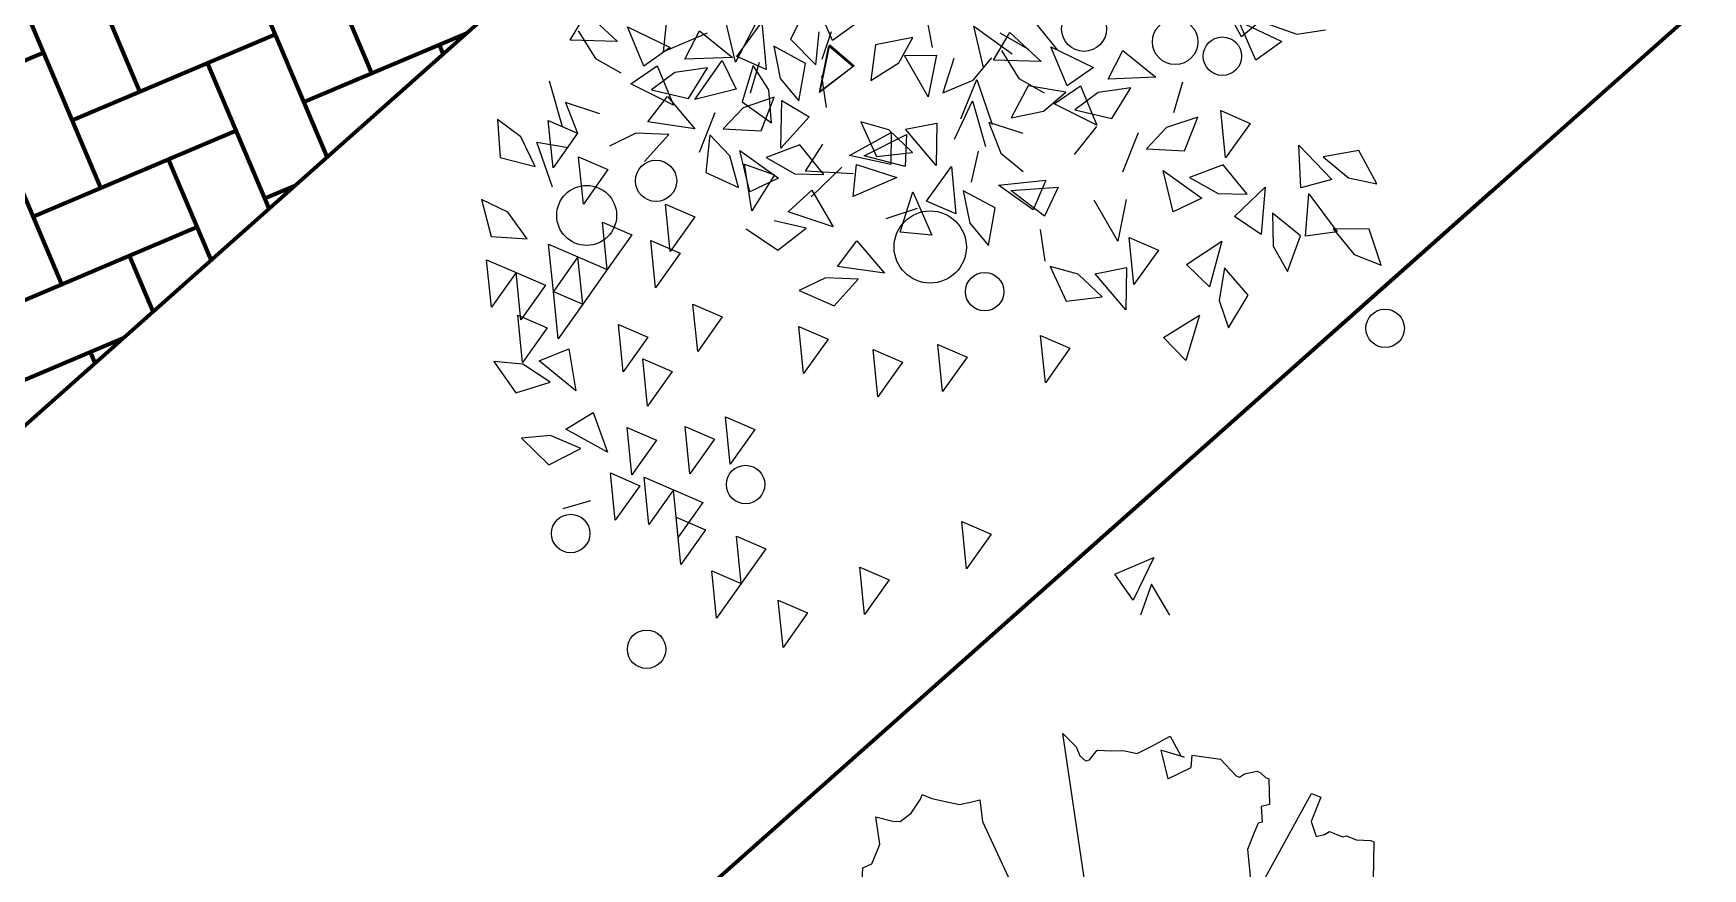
# Model space of a CAD drawing. Header units: millimetres. Extents: x 111 to 1506, y 14 to 566.
# Drawn here: x 256.058 to 260.237, y 141.691 to 143.781 of the extents above; entities that cross this region are included whole.
import ezdxf

# ---------------------------------------------------------------- set-up
doc = ezdxf.new("R2010")
doc.units = ezdxf.units.MM
doc.layers.add('fer', color=8, linetype='Continuous')
doc.layers.add('FURN', color=253, linetype='Continuous')
for name, color, linetype, lineweight in [('G', 254, 'Continuous', 5), ('mobiliario', 45, 'Continuous', 13), ('trazado', 253, 'Continuous', 5)]:
    doc.layers.add(name, color=color, linetype=linetype, lineweight=lineweight)
pattern_1 = [(360, (2.309277, 33.903915), (0.05, 0.0125), [0.2, -0.1]), (90, (2.309277, 33.903915), (-0.0125, -0.05), [0.2, -0.1])]

# ---------------------------------------------------------------- blocks, each defined once
blk = doc.blocks.new('tr')
at = {"layer": 'fer', "color": 97}
for p, q in [((1377.9019, 206.1715), (1377.9912, 206.2061)), ((1377.9019, 206.1715), (1377.9912, 206.2061)), ((1377.9019, 206.1628), (1377.9019, 206.1715)), ((1377.9019, 206.1628), (1377.9019, 206.1715)), ((1377.9138, 206.1281), (1377.9019, 206.1628)), ((1377.9138, 206.1281), (1377.9019, 206.1628)), ((1377.9138, 206.1021), (1377.9138, 206.1281)), ((1377.9138, 206.1021), (1377.9138, 206.1281)), ((1377.9197, 206.0935), (1377.9138, 206.1021)), ((1377.9197, 206.0935), (1377.9138, 206.1021)), ((1377.9197, 206.0588), (1377.9197, 206.0935)), ((1377.9197, 206.0588), (1377.9197, 206.0935)), ((1377.9138, 206.0068), (1377.9435, 206.0328)), ((1377.9138, 206.0068), (1377.9435, 206.0328)), ((1377.9316, 206.0501), (1377.9197, 206.0588)), ((1377.9316, 206.0501), (1377.9197, 206.0588)), ((1377.9435, 206.0328), (1377.9316, 206.0501)), ((1377.9435, 206.0328), (1377.9316, 206.0501)), ((1377.8483, 206.0068), (1377.9138, 206.0068)), ((1377.8483, 206.0068), (1377.9138, 206.0068)), ((1377.8483, 206.0068), (1377.8483, 206.0068)), ((1377.8483, 205.9808), (1377.8483, 206.0068)), ((1377.8483, 206.0068), (1377.8483, 206.0068)), ((1377.8483, 205.9808), (1377.8483, 206.0068)), ((1378.1459, 205.9462), (1377.8483, 205.9808)), ((1378.1459, 205.9462), (1377.8483, 205.9808)), ((1377.8483, 205.9808), (1377.8483, 205.9808)), ((1377.8483, 205.9808), (1377.8483, 205.9808)), ((1378.0388, 205.8855), (1378.1042, 205.9202)), ((1378.0388, 205.8855), (1378.1042, 205.9202)), ((1377.8543, 205.8682), (1377.9138, 205.8942)), ((1377.8543, 205.8682), (1377.9138, 205.8942)), ((1377.8543, 205.8682), (1377.8543, 205.8682)), ((1377.8543, 205.8595), (1377.8543, 205.8682)), ((1377.8543, 205.8682), (1377.8543, 205.8682)), ((1377.8543, 205.8595), (1377.8543, 205.8682)), ((1377.9138, 205.8942), (1377.9257, 205.8768)), ((1377.9138, 205.8942), (1377.9257, 205.8768)), ((1377.9257, 205.8768), (1377.9614, 205.8942)), ((1377.9257, 205.8768), (1377.9614, 205.8942)), ((1377.9614, 205.8942), (1377.9674, 205.8855)), ((1377.9614, 205.8942), (1377.9674, 205.8855)), ((1377.9674, 205.8855), (1377.9912, 205.8855)), ((1377.9674, 205.8855), (1377.9912, 205.8855)), ((1377.9912, 205.8855), (1378.0388, 205.8855)), ((1377.9912, 205.8855), (1378.0388, 205.8855)), ((1377.8483, 205.8422), (1377.8543, 205.8595)), ((1377.8483, 205.8422), (1377.8543, 205.8595)), ((1377.8483, 205.8335), (1377.8483, 205.8422)), ((1377.8483, 205.8335), (1377.8483, 205.8422)), ((1377.8662, 205.8075), (1377.8483, 205.8335)), ((1377.8662, 205.8075), (1377.8483, 205.8335)), ((1377.8543, 205.7382), (1377.8781, 205.7902)), ((1377.8543, 205.7382), (1377.8781, 205.7902)), ((1377.8781, 205.7988), (1377.8662, 205.8075)), ((1377.8781, 205.7988), (1377.8662, 205.8075)), ((1377.8781, 205.7902), (1377.8781, 205.7988)), ((1377.8781, 205.7902), (1377.8781, 205.7988)), ((1378.6934, 205.7902), (1377.9435, 205.3482)), ((1378.6934, 205.7902), (1377.9435, 205.3482)), ((1377.8721, 205.6688), (1377.8543, 205.7382)), ((1377.8721, 205.6688), (1377.8543, 205.7382)), ((1377.9019, 205.6775), (1377.8721, 205.6688)), ((1377.9019, 205.6775), (1377.8721, 205.6688)), ((1377.9495, 205.6342), (1377.9019, 205.6775)), ((1377.9495, 205.6342), (1377.9019, 205.6775)), ((1377.8483, 205.5995), (1377.884, 205.6429)), ((1377.8483, 205.5995), (1377.884, 205.6429)), ((1377.884, 205.6515), (1377.89, 205.5909)), ((1377.884, 205.6515), (1377.884, 205.6515)), ((1377.884, 205.6429), (1377.884, 205.6515)), ((1377.884, 205.6515), (1377.89, 205.5909)), ((1377.884, 205.6515), (1377.884, 205.6515)), ((1377.884, 205.6429), (1377.884, 205.6515)), ((1377.89, 205.5909), (1377.9495, 205.6342)), ((1377.89, 205.5909), (1377.9495, 205.6342)), ((1377.89, 205.5649), (1377.8483, 205.5995)), ((1377.89, 205.5649), (1377.8483, 205.5995)), ((1377.9197, 205.5389), (1377.89, 205.5649)), ((1377.9197, 205.5389), (1377.89, 205.5649)), ((1377.9257, 205.5042), (1377.9197, 205.5389)), ((1377.9257, 205.5042), (1377.9197, 205.5389)), ((1377.9376, 205.4782), (1377.9257, 205.5042)), ((1377.9376, 205.4782), (1377.9257, 205.5042)), ((1377.9495, 205.4435), (1377.9376, 205.4782)), ((1377.9495, 205.4435), (1377.9376, 205.4782)), ((1377.9793, 205.4349), (1377.9495, 205.4435)), ((1377.9793, 205.4349), (1377.9495, 205.4435)), ((1377.9614, 205.3915), (1377.9793, 205.4089)), ((1377.9614, 205.3915), (1377.9793, 205.4089)), ((1377.9852, 205.4262), (1377.9793, 205.4349)), ((1377.9852, 205.4262), (1377.9793, 205.4349)), ((1377.9793, 205.4089), (1377.9852, 205.4262)), ((1377.9793, 205.4089), (1377.9852, 205.4262)), ((1378.2232, 205.2442), (1378.3839, 205.4175)), ((1378.2232, 205.2442), (1378.3839, 205.4175)), ((1377.9435, 205.3482), (1377.9614, 205.3915)), ((1377.9435, 205.3482), (1377.9614, 205.3915)), ((1377.9435, 205.3482), (1377.9435, 205.3482)), ((1377.9435, 205.3482), (1377.9435, 205.3482)), ((1378.1756, 205.2182), (1378.2232, 205.2442)), ((1378.1756, 205.2182), (1378.2232, 205.2442)), ((1378.1756, 205.2182), (1378.1756, 205.2182)), ((1378.1756, 205.2182), (1378.1756, 205.2182)), ((1378.1875, 205.2009), (1378.1756, 205.2182)), ((1378.1756, 205.2182), (1378.1756, 205.2182)), ((1378.1756, 205.2182), (1378.1756, 205.2182)), ((1378.1875, 205.2009), (1378.1756, 205.2182)), ((1378.2054, 205.1749), (1378.1875, 205.2009)), ((1378.2054, 205.1749), (1378.1875, 205.2009)), ((1378.2113, 205.1402), (1378.2054, 205.1749)), ((1378.2113, 205.1402), (1378.2054, 205.1749)), ((1378.2113, 205.1402), (1378.2113, 205.1402)), ((1378.2173, 205.1056), (1378.2113, 205.1402)), ((1378.2113, 205.1402), (1378.2113, 205.1402)), ((1378.2173, 205.1056), (1378.2113, 205.1402)), ((1378.2173, 205.0796), (1378.2173, 205.1056)), ((1378.2173, 205.0796), (1378.2173, 205.1056)), ((1378.2292, 205.0796), (1378.2173, 205.0796)), ((1378.2292, 205.0796), (1378.2173, 205.0796)), ((1378.2709, 205.0709), (1378.2292, 205.0796)), ((1378.2709, 205.0709), (1378.2292, 205.0796)), ((1378.3006, 205.0536), (1378.2709, 205.0709)), ((1378.3006, 205.0536), (1378.2709, 205.0709)), ((1378.3066, 205.0363), (1378.3006, 205.0536)), ((1378.3066, 205.0363), (1378.3006, 205.0536)), ((1378.3125, 204.9929), (1378.3066, 205.0363)), ((1378.3125, 204.9929), (1378.3066, 205.0363)), ((1378.372, 205.0276), (1378.3125, 204.9929)), ((1378.372, 205.0276), (1378.3125, 204.9929)), ((1378.3839, 205.0276), (1378.372, 205.0276)), ((1378.3839, 205.0276), (1378.372, 205.0276)), ((1378.4256, 205.0276), (1378.3839, 205.0276)), ((1378.4256, 205.0276), (1378.3839, 205.0276)), ((1378.4434, 205.0103), (1378.4256, 205.0276)), ((1378.4434, 205.0103), (1378.4256, 205.0276)), ((1378.491, 205.0276), (1378.4434, 205.0103)), ((1378.491, 205.0276), (1378.4434, 205.0103))]:
    blk.add_line(p, q, dxfattribs=at)
blk = doc.blocks.new('PLANT')
for p, q in [((-0.382, 1.0627), (-0.4547, 1.0012)), ((-0.382, 0.9901), (-0.382, 1.0627)), ((-0.567, 0.9766), (-0.6275, 0.9031)), ((-0.554, 0.9051), (-0.567, 0.9766)), ((-0.4547, 1.0012), (-0.4211, 0.9174)), ((-0.4211, 0.9174), (-0.382, 0.9901)), ((-0.4797, 0.8283), (-0.4179, 0.9298)), ((-0.4179, 0.9298), (-0.3784, 0.8602)), ((-0.6275, 0.9031), (-0.5794, 0.8266)), ((-0.5794, 0.8266), (-0.554, 0.9051)), ((0.6285, 0.9023), (0.5736, 0.8306)), ((-0.5829, 0.7592), (-0.5347, 0.8679)), ((-0.5347, 0.8679), (-0.4865, 0.804)), ((-0.3784, 0.8602), (-0.4797, 0.8283)), ((-0.3748, 0.8484), (-0.4008, 0.7619)), ((-0.2797, 0.8512), (-0.3748, 0.8484)), ((-0.3249, 0.7944), (-0.2797, 0.8512)), ((-0.4865, 0.804), (-0.5829, 0.7592)), ((-0.4008, 0.7619), (-0.3249, 0.7944)), ((0.5847, 0.7357), (0.5092, 0.8105)), ((0.5092, 0.8105), (0.6278, 0.8031)), ((0.5736, 0.8306), (0.6561, 0.8341)), ((0.6278, 0.8031), (0.5847, 0.7357)), ((-0.4539, 0.7203), (-0.3404, 0.7554)), ((-0.3404, 0.7554), (-0.3569, 0.6771)), ((-0.1873, 0.7827), (-0.2284, 0.7023)), ((-0.0931, 0.7683), (-0.1873, 0.7827)), ((-0.1479, 0.7205), (-0.0931, 0.7683)), ((-0.8386, 0.6503), (-0.8761, 0.7125)), ((-0.3569, 0.6771), (-0.4539, 0.7203)), ((-0.2284, 0.7023), (-0.1479, 0.7205)), ((-0.4204, 0.6853), (-0.4666, 0.6021)), ((-0.3947, 0.6174), (-0.4204, 0.6853)), ((-0.2881, 0.6709), (-0.1701, 0.685)), ((-0.2004, 0.6109), (-0.2881, 0.6709)), ((-0.1701, 0.685), (-0.2004, 0.6109)), ((-0.0957, 0.6886), (0.0227, 0.6994)), ((-0.0097, 0.6262), (-0.0957, 0.6886)), ((0.0227, 0.6994), (-0.0097, 0.6262)), ((-0.8346, 0.5679), (-0.8386, 0.6503)), ((-0.814, 0.5036), (-0.8074, 0.6223)), ((-0.8074, 0.6223), (-0.7397, 0.5796)), ((-0.5896, 0.5453), (-0.5878, 0.6254)), ((-0.4844, 0.6008), (-0.5896, 0.5453)), ((-0.5878, 0.6254), (-0.4844, 0.6008)), ((-0.4666, 0.6021), (-0.4055, 0.5355)), ((-0.4055, 0.5355), (-0.3947, 0.6174)), ((-0.8507, 0.5617), (-0.7801, 0.5241)), ((-0.7397, 0.5796), (-0.814, 0.5036)), ((-0.3969, 0.4686), (-0.369, 0.5842)), ((-0.369, 0.5842), (-0.3101, 0.53)), ((-0.7801, 0.5241), (-0.8486, 0.4428)), ((-0.3101, 0.53), (-0.3969, 0.4686)), ((-0.2097, 0.4524), (-0.2079, 0.5325)), ((-0.1046, 0.5079), (-0.2097, 0.4524)), ((-0.2079, 0.5325), (-0.1046, 0.5079)), ((-0.1371, 0.4742), (-0.038, 0.5127)), ((-0.038, 0.5127), (-0.0931, 0.4073)), ((-0.4625, 0.4992), (-0.5528, 0.4981)), ((-0.5528, 0.4981), (-0.4991, 0.4354)), ((-0.4313, 0.4092), (-0.4625, 0.4992)), ((-0.0931, 0.4073), (-0.1371, 0.4742)), ((-0.5409, 0.4385), (-0.6206, 0.4308)), ((-0.4991, 0.4354), (-0.4313, 0.4092)), ((-0.2942, 0.4098), (-0.1899, 0.4298)), ((-0.1899, 0.4298), (-0.263, 0.3361)), ((-0.0459, 0.4457), (-0.0763, 0.3689)), ((-0.0028, 0.3663), (-0.0459, 0.4457)), ((0.1015, 0.3394), (0.1032, 0.4194)), ((0.1032, 0.4194), (0.2066, 0.3948)), ((0.2066, 0.3948), (0.1015, 0.3394)), ((0.6066, 0.3313), (0.6084, 0.4113)), ((0.7118, 0.3868), (0.6066, 0.3313)), ((0.6084, 0.4113), (0.7118, 0.3868)), ((-0.6369, 0.2617), (-0.6059, 0.3633)), ((-0.6059, 0.3633), (-0.5571, 0.2549)), ((-0.4604, 0.3748), (-0.3542, 0.3757)), ((-0.0763, 0.3689), (-0.0679, 0.2968)), ((-0.0679, 0.2968), (-0.0028, 0.3663)), ((-0.469, 0.3005), (-0.5581, 0.3157)), ((-0.5581, 0.3157), (-0.5165, 0.2444)), ((-0.4546, 0.2064), (-0.469, 0.3005)), ((-0.5571, 0.2549), (-0.6369, 0.2617)), ((-0.5154, 0.1972), (-0.4394, 0.2715)), ((-0.4394, 0.2715), (-0.4487, 0.1529)), ((-0.4363, 0.2722), (-0.3496, 0.2467)), ((-0.0753, 0.2797), (-0.1444, 0.2393)), ((-0.5777, 0.091), (-0.5699, 0.2096)), ((-0.5699, 0.2096), (-0.5026, 0.1662)), ((-0.5165, 0.2444), (-0.4546, 0.2064)), ((-0.2068, 0.1334), (-0.2588, 0.2403)), ((-0.2588, 0.2403), (-0.1789, 0.2359)), ((-0.1789, 0.2359), (-0.2068, 0.1334)), ((0.8087, 0.1375), (0.8104, 0.2175)), ((0.8104, 0.2175), (0.9138, 0.1929)), ((-0.4487, 0.1529), (-0.5154, 0.1972)), ((-0.4863, 0.1686), (-0.4658, 0.0756)), ((-0.422, 0.1347), (-0.4863, 0.1686)), ((-0.2634, 0.2051), (-0.1834, 0.2035)), ((-0.2077, 0.1001), (-0.2634, 0.2051)), ((-0.1834, 0.2035), (-0.2077, 0.1001)), ((0.2187, 0.1092), (0.2204, 0.1892)), ((0.2204, 0.1892), (0.3238, 0.1646)), ((0.9138, 0.1929), (0.8087, 0.1375)), ((-0.5026, 0.1662), (-0.5777, 0.091)), ((-0.376, 0.0662), (-0.422, 0.1347)), ((-0.2846, 0.0756), (-0.2624, 0.1448)), ((-0.0586, 0.1333), (-0.1517, 0.1134)), ((-0.0929, 0.0692), (-0.0586, 0.1333)), ((0.3238, 0.1646), (0.2187, 0.1092)), ((-0.577, 0.1095), (-0.6232, 0.0263)), ((-0.4743, 0.0473), (-0.4649, 0.1194)), ((-0.3504, 0.1085), (-0.3441, 0.0184)), ((-0.1517, 0.1134), (-0.1617, 0.0237)), ((-0.5721, -0.017), (-0.5345, 0.0824)), ((-0.5345, 0.0824), (-0.493, -0.029)), ((-0.5225, -0.0197), (-0.4743, 0.0473)), ((-0.4658, 0.0756), (-0.376, 0.0662)), ((-0.3441, 0.0184), (-0.2846, 0.0756)), ((-0.1617, 0.0237), (-0.0929, 0.0692)), ((0.2914, -0.0362), (0.2932, 0.0438)), ((0.2932, 0.0438), (0.3965, 0.0193)), ((0.9622, -0.02), (0.964, 0.06)), ((0.964, 0.06), (1.0674, 0.0354)), ((-0.5621, -0.0403), (-0.5512, 0.0416)), ((-0.5534, -0.1072), (-0.5256, 0.0084)), ((-0.4323, -0.0497), (-0.3428, 0.0286)), ((-0.379, -0.0394), (-0.2853, 0.0337)), ((-0.2677, 0.0209), (-0.1887, 0.0338)), ((-0.2065, -0.0268), (-0.1011, 0.0281)), ((-0.1011, 0.0281), (-0.1032, -0.0519)), ((0.3965, 0.0193), (0.2914, -0.0362)), ((1.0674, 0.0354), (0.9622, -0.02)), ((-0.493, -0.029), (-0.5721, -0.017)), ((-0.4271, -0.057), (-0.4964, -0.0353)), ((-0.2729, -0.0454), (-0.379, -0.0394)), ((-0.1032, -0.0519), (-0.2065, -0.0268)), ((-0.1119, -0.0921), (-0.0289, -0.007)), ((-0.0289, -0.007), (-0.006, -0.0837)), ((-0.4667, -0.0458), (-0.5534, -0.1072)), ((-0.3261, -0.0497), (-0.4323, -0.0497)), ((-0.3694, -0.1161), (-0.4271, -0.057)), ((-0.2937, -0.1016), (-0.1946, -0.0631)), ((-0.1946, -0.0631), (-0.2497, -0.1684)), ((-0.0774, -0.0665), (-0.0237, -0.1292)), ((0.0549, -0.1756), (0.1036, -0.0812)), ((0.1036, -0.0812), (0.1321, -0.1966)), ((-0.4595, -0.123), (-0.3694, -0.1161)), ((-0.2497, -0.1684), (-0.2937, -0.1016)), ((-0.006, -0.0837), (-0.1119, -0.0921)), ((0.8531, -0.1775), (0.8549, -0.0975)), ((0.9583, -0.1221), (0.8531, -0.1775)), ((0.8549, -0.0975), (0.9583, -0.1221)), ((0.9565, -0.2021), (0.9583, -0.1221)), ((0.9583, -0.1221), (1.0617, -0.1466)), ((-0.4508, -0.1659), (-0.3465, -0.146)), ((-0.4196, -0.2397), (-0.4508, -0.1659)), ((-0.3465, -0.146), (-0.4196, -0.2397)), ((-0.2388, -0.161), (-0.1634, -0.1342)), ((-0.1495, -0.2395), (-0.2388, -0.161)), ((-0.2025, -0.1301), (-0.2329, -0.2068)), ((-0.1594, -0.2095), (-0.2025, -0.1301)), ((-0.1634, -0.1342), (-0.1495, -0.2395)), ((-0.1294, -0.1429), (-0.0448, -0.2265)), ((-0.1216, -0.2489), (-0.1294, -0.1429)), ((0.227, -0.1676), (0.1421, -0.1366)), ((0.1421, -0.1366), (0.1701, -0.2143)), ((0.3076, -0.23), (0.3093, -0.15)), ((0.3093, -0.15), (0.4127, -0.1746)), ((1.0617, -0.1466), (0.9565, -0.2021)), ((-0.4649, -0.1825), (-0.545, -0.2341)), ((-0.2329, -0.2068), (-0.2245, -0.279)), ((-0.2285, -0.1987), (-0.1541, -0.1689)), ((-0.1362, -0.2737), (-0.2285, -0.1987)), ((-0.1541, -0.1689), (-0.1362, -0.2737)), ((0.1321, -0.1966), (0.0549, -0.1756)), ((0.2242, -0.2628), (0.227, -0.1676)), ((0.4127, -0.1746), (0.3076, -0.23)), ((-0.4696, -0.2376), (-0.4175, -0.3173)), ((-0.3975, -0.2465), (-0.4696, -0.2376)), ((-0.3302, -0.2943), (-0.3975, -0.2465)), ((-0.2245, -0.279), (-0.1594, -0.2095)), ((-0.0448, -0.2265), (-0.1216, -0.2489)), ((-0.0971, -0.2479), (-0.0587, -0.3604)), ((-0.0202, -0.3279), (0.0447, -0.2438)), ((0.0447, -0.2438), (0.052, -0.3625)), ((0.1701, -0.2143), (0.2242, -0.2628)), ((0.5864, -0.3148), (0.5882, -0.2348)), ((0.5882, -0.2348), (0.6916, -0.2594)), ((-0.0045, -0.3236), (-0.1016, -0.2804)), ((0.6916, -0.2594), (0.5864, -0.3148)), ((0.8046, -0.3673), (0.8064, -0.2873)), ((0.8064, -0.2873), (0.9098, -0.3119)), ((0.8653, -0.335), (0.867, -0.255)), ((0.9704, -0.2796), (0.8653, -0.335)), ((0.867, -0.255), (0.9704, -0.2796)), ((-0.4175, -0.3173), (-0.3302, -0.2943)), ((-0.0681, -0.3153), (-0.1143, -0.3986)), ((-0.0423, -0.3833), (-0.0681, -0.3153)), ((0.052, -0.3625), (-0.0202, -0.3279)), ((0.0726, -0.3053), (0.0862, -0.3867)), ((0.1505, -0.351), (0.0726, -0.3053)), ((0.647, -0.3996), (0.6488, -0.3196)), ((0.6488, -0.3196), (0.7522, -0.3442)), ((0.9098, -0.3119), (0.8046, -0.3673)), ((-0.3743, -0.4231), (-0.3489, -0.3472)), ((-0.3711, -0.4245), (-0.3459, -0.3485)), ((-0.3489, -0.3472), (-0.2574, -0.4014)), ((-0.3459, -0.3485), (-0.2543, -0.4024)), ((-0.295, -0.4131), (-0.2257, -0.3731)), ((-0.0587, -0.3604), (-0.1375, -0.3462)), ((0.1307, -0.4442), (0.1505, -0.351)), ((0.7522, -0.3442), (0.647, -0.3996)), ((0.8029, -0.4474), (0.8046, -0.3673)), ((0.8046, -0.3673), (0.908, -0.3919)), ((-0.4551, -0.3783), (-0.3874, -0.421)), ((-0.2574, -0.4014), (-0.3743, -0.4231)), ((-0.2543, -0.4024), (-0.3711, -0.4245)), ((-0.1998, -0.4823), (-0.1885, -0.4031)), ((-0.1885, -0.4031), (-0.0888, -0.4399)), ((-0.1143, -0.3986), (-0.0532, -0.4651)), ((-0.0532, -0.4651), (-0.0423, -0.3833)), ((-0.0445, -0.532), (-0.0167, -0.4165)), ((-0.0167, -0.4165), (0.0422, -0.4706)), ((0.3561, -0.4966), (0.3578, -0.4165)), ((0.3578, -0.4165), (0.4612, -0.4411)), ((0.908, -0.3919), (0.8029, -0.4474)), ((-0.3874, -0.421), (-0.4616, -0.497)), ((-0.3343, -0.4276), (-0.4068, -0.4318)), ((-0.315, -0.4366), (-0.3942, -0.46)), ((-0.3509, -0.5195), (-0.315, -0.4366)), ((-0.2152, -0.4425), (-0.3083, -0.4624)), ((-0.2495, -0.5065), (-0.2152, -0.4425)), ((-0.0888, -0.4399), (-0.1998, -0.4823)), ((-0.0176, -0.5091), (-0.0206, -0.4291)), ((-0.0206, -0.4291), (0.084, -0.4474)), ((0.084, -0.4474), (-0.0176, -0.5091)), ((0.4612, -0.4411), (0.3561, -0.4966)), ((0.7036, -0.5329), (0.7054, -0.4529)), ((0.7054, -0.4529), (0.8088, -0.4775)), ((0.8248, -0.5289), (0.8266, -0.4488)), ((0.8266, -0.4488), (0.93, -0.4734)), ((-0.3083, -0.4624), (-0.3183, -0.5521)), ((-0.1391, -0.4849), (-0.2127, -0.5222)), ((-0.1594, -0.5729), (-0.1391, -0.4849)), ((0.0422, -0.4706), (-0.0445, -0.532)), ((0.0427, -0.5007), (-0.023, -0.5507)), ((0.0385, -0.5909), (0.0427, -0.5007)), ((0.5298, -0.5612), (0.5316, -0.4812)), ((0.5316, -0.4812), (0.635, -0.5057)), ((0.8088, -0.4775), (0.7036, -0.5329)), ((0.93, -0.4734), (0.8248, -0.5289)), ((-0.4457, -0.5112), (-0.3509, -0.5195)), ((-0.3183, -0.5521), (-0.2495, -0.5065)), ((-0.2127, -0.5222), (-0.2542, -0.5818)), ((-0.1101, -0.5015), (-0.2004, -0.5025)), ((-0.2004, -0.5025), (-0.1468, -0.5652)), ((-0.079, -0.5914), (-0.1101, -0.5015)), ((0.635, -0.5057), (0.5298, -0.5612)), ((-0.3631, -0.6026), (-0.2577, -0.5476)), ((-0.1886, -0.5622), (-0.2682, -0.5699)), ((-0.2577, -0.5476), (-0.2598, -0.6277)), ((-0.2542, -0.5818), (-0.1594, -0.5729)), ((-0.1468, -0.5652), (-0.079, -0.5914)), ((-0.023, -0.5507), (-0.0531, -0.6168)), ((0.15, -0.6541), (0.1517, -0.574)), ((0.1517, -0.574), (0.2551, -0.5986)), ((0.2477, -0.6545), (0.2495, -0.5744)), ((0.2495, -0.5744), (0.3529, -0.599)), ((0.4733, -0.65), (0.475, -0.57)), ((0.475, -0.57), (0.5784, -0.5946)), ((0.7006, -0.6264), (0.7796, -0.5553)), ((0.7796, -0.5553), (0.7654, -0.6734)), ((0.9083, -0.5488), (0.9528, -0.6063)), ((-0.2598, -0.6277), (-0.3631, -0.6026)), ((-0.3514, -0.6154), (-0.2456, -0.6257)), ((-0.2456, -0.6257), (-0.3422, -0.695)), ((-0.2369, -0.6585), (-0.1835, -0.5988)), ((-0.1835, -0.5988), (-0.1209, -0.6846)), ((-0.1081, -0.6258), (-0.0018, -0.625)), ((-0.0531, -0.6168), (0.0385, -0.5909)), ((0.2551, -0.5986), (0.15, -0.6541)), ((0.3529, -0.599), (0.2477, -0.6545)), ((0.5784, -0.5946), (0.4733, -0.65)), ((0.7654, -0.6734), (0.7006, -0.6264)), ((0.796, -0.6208), (0.7946, -0.7033)), ((0.8643, -0.6798), (0.796, -0.6208)), ((-0.2845, -0.7389), (-0.2536, -0.6373)), ((-0.2536, -0.6373), (-0.2048, -0.7457)), ((-0.1209, -0.6846), (-0.2369, -0.6585)), ((-0.1017, -0.7514), (-0.0529, -0.657)), ((-0.0529, -0.657), (-0.0245, -0.7724)), ((-0.2057, -0.6849), (-0.1642, -0.7562)), ((-0.1167, -0.7001), (-0.2057, -0.6849)), ((-0.1023, -0.7942), (-0.1167, -0.7001)), ((0.251, -0.7833), (0.2528, -0.7033)), ((0.2528, -0.7033), (0.3561, -0.7278)), ((0.5764, -0.7422), (0.6669, -0.6866)), ((0.6669, -0.6866), (0.6317, -0.8001)), ((0.7946, -0.7033), (0.8281, -0.7679)), ((0.8281, -0.7679), (0.8643, -0.6798)), ((-0.286, -0.7187), (-0.2014, -0.8022)), ((-0.2048, -0.7457), (-0.2845, -0.7389)), ((-0.1631, -0.8034), (-0.0871, -0.7292)), ((-0.0245, -0.7724), (-0.1017, -0.7514)), ((-0.0871, -0.7292), (-0.0964, -0.8477)), ((0.0704, -0.7434), (-0.0145, -0.7124)), ((-0.0145, -0.7124), (0.0135, -0.7901)), ((0.3561, -0.7278), (0.251, -0.7833)), ((0.3544, -0.8079), (0.3561, -0.7278)), ((0.3561, -0.7278), (0.4595, -0.7524)), ((0.6317, -0.8001), (0.5764, -0.7422)), ((-0.2253, -0.9096), (-0.2176, -0.791)), ((-0.2176, -0.791), (-0.1503, -0.8344)), ((-0.1642, -0.7562), (-0.1023, -0.7942)), ((0.0135, -0.7901), (0.0676, -0.8386)), ((0.4595, -0.7524), (0.3544, -0.8079)), ((0.4577, -0.8324), (0.4595, -0.7524)), ((0.5629, -0.777), (0.4577, -0.8324)), ((0.4595, -0.7524), (0.5629, -0.777)), ((0.6712, -0.7539), (0.6551, -0.8349)), ((0.7279, -0.8243), (0.6712, -0.7539)), ((-0.2014, -0.8022), (-0.2782, -0.8247)), ((-0.1503, -0.8344), (-0.2253, -0.9096)), ((-0.0964, -0.8477), (-0.1631, -0.8034)), ((0.1217, -0.9004), (0.1234, -0.8204)), ((0.1234, -0.8204), (0.2268, -0.8449)), ((0.3526, -0.8879), (0.3544, -0.8079)), ((0.4577, -0.8324), (0.3526, -0.8879)), ((0.3544, -0.8079), (0.4577, -0.8324)), ((0.546, -0.8923), (0.5478, -0.8123)), ((0.5478, -0.8123), (0.6511, -0.8369)), ((0.6551, -0.8349), (0.6763, -0.9044)), ((0.6763, -0.9044), (0.7279, -0.8243)), ((0.2268, -0.8449), (0.1217, -0.9004)), ((0.449, -0.9367), (0.4508, -0.8567)), ((0.4508, -0.8567), (0.5542, -0.8813)), ((0.6511, -0.8369), (0.546, -0.8923)), ((-0.2198, -1.0176), (-0.1822, -0.9183)), ((-0.1822, -0.9183), (-0.1407, -1.0297)), ((-0.122, -0.9533), (-0.1126, -0.8813)), ((0.0019, -0.8922), (0.0082, -0.9823)), ((0.5542, -0.8813), (0.449, -0.9367)), ((-0.1702, -1.0203), (-0.122, -0.9533)), ((0.0082, -0.9823), (0.0677, -0.9251)), ((0.0659, -1.0051), (0.0677, -0.9251)), ((0.1711, -0.9496), (0.0659, -1.0051)), ((0.0677, -0.9251), (0.1711, -0.9496)), ((0.1274, -1.0114), (0.11, -0.9333)), ((0.2163, -0.9324), (0.1274, -1.0114)), ((0.3607, -0.9428), (0.317, -1.0128)), ((0.3888, -1.0286), (0.3607, -0.9428)), ((0.4472, -1.0168), (0.449, -0.9367)), ((0.449, -0.9367), (0.5524, -0.9613)), ((-0.0267, -1.04), (0.0671, -0.967)), ((0.1852, -0.9923), (0.1295, -1.0533)), ((0.1973, -1.0818), (0.1852, -0.9923)), ((0.5524, -0.9613), (0.4472, -1.0168)), ((-0.1407, -1.0297), (-0.2198, -1.0176)), ((0.317, -1.0128), (0.3123, -1.0853)), ((0.3123, -1.0853), (0.3888, -1.0286)), ((0.1295, -1.0533), (0.1118, -1.1238)), ((0.1118, -1.1238), (0.1973, -1.0818))]:
    blk.add_line(p, q)
for centre, radius in [((-0.2396, 1.1316), 0.0481), ((-0.7175, 0.4981), 0.0481), ((-0.7064, 0.3751), 0.057), ((0.0523, 0.1682), 0.0481), ((-0.6504, 0.1515), 0.0562), ((0, 0), 0.0904), ((0.7245, -0.2049), 0.0481), ((1.1997, -0.2795), 0.0481), ((1.0028, -0.5645), 0.0481), ((0.1046, -0.6982), 0.0516), ((0.25, -0.8267), 0.075)]:
    blk.add_circle(centre, radius)
blk = doc.blocks.new('persona 1')
at = {"layer": 'mobiliario', "color": 32, "lineweight": 9}
for p, q in [((768301.7749, 8993267.2519), (768301.8256, 8993267.2761)), ((768301.8256, 8993267.2761), (768301.9237, 8993267.285)), ((768301.8293, 8993267.2442), (768301.8629, 8993267.2653)), ((768301.8629, 8993267.2653), (768301.902, 8993267.2743)), ((768301.902, 8993267.2743), (768301.9465, 8993267.2687)), ((768301.9237, 8993267.285), (768301.983, 8993267.28)), ((768301.9465, 8993267.2687), (768301.9793, 8993267.2503)), ((768301.983, 8993267.28), (768302.0501, 8993267.263)), ((768302.0501, 8993267.263), (768302.1202, 8993267.2363)), ((768301.7249, 8993267.208), (768301.7749, 8993267.2519)), ((768301.8158, 8993267.2141), (768301.8293, 8993267.2442)), ((768301.9793, 8993267.2503), (768301.9931, 8993267.2114)), ((768302.1202, 8993267.2363), (768302.2033, 8993267.1879)), ((768301.6781, 8993267.1494), (768301.7249, 8993267.208)), ((768301.8047, 8993267.1841), (768301.8117, 8993267.1918)), ((768301.8134, 8993267.1499), (768301.8047, 8993267.1841)), ((768301.8117, 8993267.1918), (768301.8158, 8993267.2141)), ((768301.9931, 8993267.2114), (768301.9962, 8993267.1968)), ((768301.9962, 8993267.1968), (768302.0011, 8993267.197)), ((768302.0011, 8993267.197), (768302.0001, 8993267.16)), ((768302.2033, 8993267.1879), (768302.2944, 8993267.1275)), ((768301.6392, 8993267.1355), (768301.6781, 8993267.1494)), ((768301.8202, 8993267.0866), (768301.8134, 8993267.1499)), ((768302.0001, 8993267.16), (768301.9994, 8993267.118)), ((768301.5856, 8993267.0619), (768301.6155, 8993267.1124)), ((768301.6155, 8993267.1124), (768301.6392, 8993267.1355)), ((768301.9994, 8993267.118), (768301.9912, 8993267.0758)), ((768302.2944, 8993267.1275), (768302.3227, 8993267.0966)), ((768301.8423, 8993267.0452), (768301.8202, 8993267.0866)), ((768301.8284, 8993267.0738), (768301.8498, 8993267.0601)), ((768301.8498, 8993267.0601), (768301.8567, 8993267.0937)), ((768301.8567, 8993267.0937), (768301.8643, 8993267.0607)), ((768301.9436, 8993267.0535), (768301.9719, 8993267.0734)), ((768301.9719, 8993267.0734), (768301.9877, 8993267.0927)), ((768301.9912, 8993267.0758), (768301.98, 8993267.0483)), ((768302.1564, 8993267.0702), (768302.1221, 8993267.0663)), ((768302.1913, 8993267.0593), (768302.1564, 8993267.0702)), ((768302.3227, 8993267.0966), (768302.3273, 8993267.045)), ((768301.5807, 8993267.0001), (768301.5856, 8993267.0619)), ((768301.87, 8993267.029), (768301.8423, 8993267.0452)), ((768301.8603, 8993267.04), (768301.8922, 8993267.0329)), ((768301.8643, 8993267.0607), (768301.8835, 8993267.049)), ((768301.8835, 8993267.049), (768301.9085, 8993267.0459)), ((768301.9085, 8993267.0459), (768301.9436, 8993267.0535)), ((768301.9438, 8993267.0333), (768301.9633, 8993267.0441)), ((768301.98, 8993267.0483), (768301.9586, 8993267.0301)), ((768302.1221, 8993267.0663), (768302.0872, 8993267.0156)), ((768302.2148, 8993267.0257), (768302.1913, 8993267.0593)), ((768302.3273, 8993267.045), (768302.2823, 8993266.9397)), ((768301.5904, 8993266.9438), (768301.5807, 8993267.0001)), ((768301.8971, 8993267.0249), (768301.87, 8993267.029)), ((768301.8851, 8993267.0222), (768301.882, 8993266.9753)), ((768301.908, 8993267.0035), (768301.8971, 8993267.0249)), ((768301.9199, 8993267.0024), (768301.908, 8993267.0035)), ((768301.9318, 8993267.0237), (768301.9199, 8993267.0024)), ((768301.9586, 8993267.0301), (768301.9318, 8993267.0237)), ((768301.9711, 8993266.905), (768301.9347, 8993267.0119)), ((768302.0872, 8993267.0156), (768302.0753, 8993267.0053)), ((768302.0753, 8993267.0053), (768302.0952, 8993267.0012)), ((768302.081, 8993266.9858), (768302.0782, 8993266.9956)), ((768302.0952, 8993267.0012), (768302.0943, 8993266.9617)), ((768302.1921, 8993266.978), (768302.2148, 8993267.0257)), ((768301.7196, 8993266.9737), (768301.6906, 8993266.9602)), ((768301.6906, 8993266.9602), (768301.7043, 8993266.8646)), ((768301.7423, 8993266.9598), (768301.7196, 8993266.9737)), ((768301.7351, 8993266.9642), (768301.7785, 8993266.9785)), ((768301.8551, 8993266.6662), (768301.7423, 8993266.9598)), ((768301.7785, 8993266.9785), (768301.8004, 8993266.9843)), ((768301.8004, 8993266.9843), (768301.8237, 8993266.9582)), ((768301.8237, 8993266.9582), (768301.8589, 8993266.9399)), ((768301.882, 8993266.9753), (768301.8715, 8993266.9305)), ((768302.0194, 8993266.9267), (768302.0575, 8993266.9578)), ((768302.0575, 8993266.9578), (768302.081, 8993266.9858)), ((768302.0943, 8993266.9617), (768302.0849, 8993266.8899)), ((768302.1612, 8993266.8905), (768302.1921, 8993266.978)), ((768301.6352, 8993266.8076), (768301.5904, 8993266.9438)), ((768301.8281, 8993266.9091), (768301.8077, 8993266.9255)), ((768301.8596, 8993266.9227), (768301.8581, 8993266.898)), ((768301.8715, 8993266.9305), (768301.8596, 8993266.9227)), ((768301.9703, 8993266.9247), (768302.0194, 8993266.9267)), ((768302.2823, 8993266.9397), (768302.2538, 8993266.8523)), ((768301.8505, 8993266.9026), (768301.8281, 8993266.9091)), ((768301.8833, 8993266.8842), (768301.8517, 8993266.8731)), ((768301.8581, 8993266.898), (768301.9061, 8993266.8679)), ((768301.9696, 8993266.8803), (768301.9711, 8993266.905)), ((768301.9786, 8993266.9004), (768302.0061, 8993266.8916)), ((768302.0061, 8993266.8916), (768302.0494, 8993266.9155)), ((768302.0849, 8993266.8899), (768302.0446, 8993266.6074)), ((768302.1556, 8993266.8459), (768302.1612, 8993266.8905)), ((768301.7043, 8993266.8646), (768301.7343, 8993266.7328)), ((768301.8998, 8993266.7789), (768301.9038, 8993266.8628)), ((768301.9061, 8993266.8679), (768301.9696, 8993266.8803)), ((768302.1612, 8993266.8289), (768302.1556, 8993266.8459)), ((768302.2538, 8993266.8523), (768302.2285, 8993266.8094)), ((768302.1383, 8993266.7861), (768302.1473, 8993266.8086)), ((768302.1473, 8993266.8086), (768302.1612, 8993266.8289)), ((768302.2285, 8993266.8094), (768302.2103, 8993266.7717)), ((768301.6592, 8993266.7643), (768301.6352, 8993266.8076)), ((768301.8893, 8993266.675), (768301.8998, 8993266.7789)), ((768302.1535, 8993266.7768), (768302.1383, 8993266.7861)), ((768302.1444, 8993266.7592), (768302.1535, 8993266.7768)), ((768302.1722, 8993266.8022), (768302.1503, 8993266.794)), ((768302.1922, 8993266.7932), (768302.1722, 8993266.8022)), ((768302.2004, 8993266.7738), (768302.1922, 8993266.7932)), ((768302.2103, 8993266.7717), (768302.1981, 8993266.7688)), ((768301.6617, 8993266.7003), (768301.6592, 8993266.7643)), ((768302.1355, 8993266.7342), (768302.1444, 8993266.7592)), ((768302.1518, 8993266.7192), (768302.1623, 8993266.7371)), ((768302.1623, 8993266.7371), (768302.1782, 8993266.744)), ((768302.1981, 8993266.7688), (768302.188, 8993266.7142)), ((768301.6742, 8993266.6959), (768301.6617, 8993266.7003)), ((768301.7023, 8993266.7328), (768301.6676, 8993266.7079)), ((768301.7333, 8993266.7272), (768301.7023, 8993266.7328)), ((768301.7343, 8993266.7328), (768301.7303, 8993266.7105)), ((768301.7303, 8993266.7105), (768301.7676, 8993266.6996)), ((768301.7676, 8993266.6996), (768301.797, 8993266.6442)), ((768302.1249, 8993266.6919), (768302.1337, 8993266.7194)), ((768302.1337, 8993266.7194), (768302.1355, 8993266.7342)), ((768302.1357, 8993266.716), (768302.1434, 8993266.7101)), ((768302.1434, 8993266.7101), (768302.1518, 8993266.7192)), ((768302.188, 8993266.7142), (768302.1441, 8993266.6434)), ((768301.6799, 8993266.6172), (768301.6742, 8993266.6959)), ((768301.8777, 8993266.5957), (768301.8551, 8993266.6662)), ((768301.8786, 8993266.574), (768301.8893, 8993266.675)), ((768302.0999, 8993266.6416), (768302.1249, 8993266.6919)), ((768301.7621, 8993266.6526), (768301.7523, 8993266.6522)), ((768301.7523, 8993266.6522), (768301.7737, 8993266.5496)), ((768301.7903, 8993266.6266), (768301.7621, 8993266.6526)), ((768301.7975, 8993266.6294), (768301.7903, 8993266.6266)), ((768301.797, 8993266.6442), (768301.7975, 8993266.6294)), ((768302.0837, 8993266.6163), (768302.0999, 8993266.6416)), ((768302.1441, 8993266.6434), (768302.0872, 8993266.5894)), ((768301.6874, 8993266.5535), (768301.6799, 8993266.6172)), ((768301.8808, 8993266.5194), (768301.8777, 8993266.5957)), ((768302.0446, 8993266.6074), (768302.0095, 8993266.5024)), ((768302.0676, 8993266.527), (768302.0379, 8993266.5872)), ((768302.0795, 8993266.5964), (768302.0958, 8993266.6193)), ((768302.0872, 8993266.5894), (768302.0795, 8993266.5964)), ((768302.0958, 8993266.6193), (768302.0837, 8993266.6163)), ((768301.7097, 8993266.5495), (768301.6874, 8993266.5535)), ((768301.7174, 8993266.5424), (768301.7097, 8993266.5495)), ((768301.7322, 8993266.5405), (768301.7174, 8993266.5424)), ((768301.745, 8993266.5287), (768301.7322, 8993266.5405)), ((768301.7526, 8993266.5241), (768301.745, 8993266.5287)), ((768301.7589, 8993266.549), (768301.7526, 8993266.5241)), ((768301.7737, 8993266.5496), (768301.7589, 8993266.549)), ((768301.853, 8993266.3532), (768301.8808, 8993266.5194)), ((768302.0661, 8993266.5023), (768302.0676, 8993266.527)), ((768302.0095, 8993266.5024), (768301.9764, 8993266.4075)), ((768302.1145, 8993266.4623), (768302.0661, 8993266.5023)), ((768302.1541, 8993266.3974), (768302.1145, 8993266.4623)), ((768301.9764, 8993266.4075), (768301.9446, 8993266.2805)), ((768301.9823, 8993266.4245), (768302.0744, 8993266.3572)), ((768302.1557, 8993266.3556), (768302.1541, 8993266.3974)), ((768302.178, 8993266.354), (768302.1547, 8993266.3808)), ((768301.8381, 8993266.2959), (768301.853, 8993266.3532)), ((768302.0717, 8993266.3593), (768302.1406, 8993266.2535)), ((768302.0744, 8993266.3572), (768302.115, 8993266.3293)), ((768302.115, 8993266.3293), (768302.1416, 8993266.3402)), ((768302.1416, 8993266.3402), (768302.1557, 8993266.3556)), ((768302.1985, 8993266.336), (768302.178, 8993266.354)), ((768302.1985, 8993266.336), (768302.2579, 8993266.2819)), ((768301.79, 8993266.2669), (768301.8135, 8993266.2949)), ((768301.8135, 8993266.2949), (768301.8381, 8993266.2959)), ((768301.7771, 8993266.222), (768301.79, 8993266.2669)), ((768301.8204, 8993266.2459), (768301.832, 8993266.2637)), ((768301.8516, 8993266.2669), (768301.8433, 8993266.2888)), ((768301.8746, 8993266.2457), (768301.8516, 8993266.2669)), ((768301.9446, 8993266.2805), (768301.892, 8993266.2414)), ((768302.2579, 8993266.2819), (768302.2749, 8993266.2204)), ((768301.7873, 8993266.2126), (768301.7771, 8993266.222)), ((768301.8189, 8993266.2237), (768301.8204, 8993266.2459)), ((768301.8299, 8993266.1946), (768301.8189, 8993266.2237)), ((768301.892, 8993266.2414), (768301.8573, 8993266.1858)), ((768302.1869, 8993266.1812), (768302.1406, 8993266.2535)), ((768302.2749, 8993266.2204), (768302.2475, 8993266.1742)), ((768301.7748, 8993266.1579), (768301.7873, 8993266.2126)), ((768301.8554, 8993266.1734), (768301.8299, 8993266.1946)), ((768301.8573, 8993266.1858), (768301.8538, 8993266.1512)), ((768302.2475, 8993266.1742), (768302.1869, 8993266.1812)), ((768301.7447, 8993266.1098), (768301.7748, 8993266.1579)), ((768301.8538, 8993266.1512), (768301.8325, 8993266.0347)), ((768301.7425, 8993266.0432), (768301.7447, 8993266.1098)), ((768301.7587, 8993266.0069), (768301.7425, 8993266.0432)), ((768301.8325, 8993266.0347), (768301.7981, 8993266.006)), ((768301.7981, 8993266.006), (768301.7587, 8993266.0069))]:
    blk.add_line(p, q, dxfattribs=at)
blk = doc.blocks.new('persona 2')
at = {"layer": 'mobiliario', "color": 32, "lineweight": 9}
for p, q in [((768302.5569, 8993267.3259), (768302.6311, 8993267.3463)), ((768302.6311, 8993267.3463), (768302.7096, 8993267.3066)), ((768302.5011, 8993267.2614), (768302.5569, 8993267.3259)), ((768302.7096, 8993267.3066), (768302.7416, 8993267.2198)), ((768302.5056, 8993267.1996), (768302.5011, 8993267.2614)), ((768302.407, 8993267.182), (768302.4385, 8993267.2281)), ((768302.4385, 8993267.2281), (768302.5022, 8993267.2463)), ((768302.502, 8993267.207), (768302.4992, 8993267.2455)), ((768302.7416, 8993267.2198), (768302.7623, 8993267.2046)), ((768302.7508, 8993267.2174), (768302.7771, 8993267.1467)), ((768302.3905, 8993267.0977), (768302.407, 8993267.182)), ((768302.5181, 8993267.1734), (768302.502, 8993267.207)), ((768302.7623, 8993267.2046), (768302.8467, 8993267.188)), ((768302.8467, 8993267.188), (768302.9361, 8993266.9783)), ((768302.5562, 8993267.1489), (768302.5181, 8993267.1734)), ((768302.5342, 8993267.1595), (768302.5698, 8993267.0864)), ((768302.6081, 8993267.1209), (768302.5562, 8993267.1489)), ((768302.7771, 8993267.1467), (768302.7514, 8993267.0844)), ((768302.659, 8993267.1276), (768302.6081, 8993267.1209)), ((768302.653, 8993267.0652), (768302.6752, 8993267.1137)), ((768302.6752, 8993267.1137), (768302.659, 8993267.1276)), ((768302.4121, 8993267.0086), (768302.3905, 8993267.0977)), ((768302.4692, 8993267.0973), (768302.5002, 8993267.0648)), ((768302.5698, 8993267.0864), (768302.6264, 8993267.0769)), ((768302.6264, 8993267.0769), (768302.6565, 8993267.0791)), ((768302.7514, 8993267.0844), (768302.6958, 8993267.0592)), ((768302.7858, 8993267.0068), (768302.7768, 8993267.0681)), ((768302.7768, 8993267.0681), (768302.8308, 8993266.9904)), ((768302.5002, 8993267.0648), (768302.4459, 8993267.0639)), ((768302.4459, 8993267.0639), (768302.507, 8993267.0336)), ((768302.507, 8993267.0336), (768302.5424, 8993266.9212)), ((768302.6958, 8993267.0592), (768302.653, 8993267.0652)), ((768302.3958, 8993266.9832), (768302.4121, 8993267.0086)), ((768302.7716, 8993266.9514), (768302.7858, 8993267.0068)), ((768302.3996, 8993266.8051), (768302.3958, 8993266.9832)), ((768302.4957, 8993266.8151), (768302.4224, 8993266.9912)), ((768302.5333, 8993266.9629), (768302.6767, 8993266.946)), ((768302.8308, 8993266.9904), (768302.8165, 8993266.8956)), ((768302.9361, 8993266.9783), (768302.8322, 8993266.7834)), ((768302.5424, 8993266.9212), (768302.5964, 8993266.8238)), ((768302.6767, 8993266.946), (768302.7716, 8993266.9514)), ((768302.7716, 8993266.9514), (768302.8119, 8993266.8968)), ((768302.8165, 8993266.8956), (768302.763, 8993266.8207)), ((768302.5465, 8993266.8021), (768302.4957, 8993266.8151)), ((768302.5964, 8993266.8238), (768302.5801, 8993266.8181)), ((768302.5801, 8993266.8181), (768302.699, 8993266.7436)), ((768302.771, 8993266.8138), (768302.7187, 8993266.7631)), ((768302.763, 8993266.8207), (768302.793, 8993266.8032)), ((768302.4446, 8993266.7887), (768302.3996, 8993266.8051)), ((768302.4961, 8993266.6624), (768302.4446, 8993266.7887)), ((768302.4585, 8993266.7852), (768302.5464, 8993266.7825)), ((768302.6017, 8993266.729), (768302.5465, 8993266.8021)), ((768302.752, 8993266.7005), (768302.7941, 8993266.7882)), ((768302.8091, 8993266.7893), (768302.7819, 8993266.6634)), ((768302.8322, 8993266.7834), (768302.8091, 8993266.7893)), ((768302.7001, 8993266.7285), (768302.6654, 8993266.7472)), ((768302.6654, 8993266.7472), (768302.6964, 8993266.6754)), ((768302.699, 8993266.7436), (768302.7001, 8993266.7285)), ((768302.679, 8993266.665), (768302.6017, 8993266.729)), ((768302.7483, 8993266.6474), (768302.752, 8993266.7005)), ((768302.5247, 8993266.5814), (768302.4961, 8993266.6624)), ((768302.6374, 8993266.6953), (768302.6252, 8993266.5508)), ((768302.6964, 8993266.6754), (768302.679, 8993266.665)), ((768302.7171, 8993266.6602), (768302.7276, 8993266.6821)), ((768302.7669, 8993266.6623), (768302.72, 8993266.5365)), ((768302.7276, 8993266.6821), (768302.7391, 8993266.6497)), ((768302.7819, 8993266.6634), (768302.7669, 8993266.6623)), ((768302.6407, 8993266.6502), (768302.6627, 8993266.6397)), ((768302.6627, 8993266.6397), (768302.6962, 8993266.636)), ((768302.6962, 8993266.636), (768302.7171, 8993266.6602)), ((768302.7391, 8993266.6497), (768302.7483, 8993266.6474)), ((768302.5173, 8993266.475), (768302.5247, 8993266.5814)), ((768302.6252, 8993266.5508), (768302.6119, 8993266.3869)), ((768302.72, 8993266.5365), (768302.677, 8993266.4835)), ((768302.677, 8993266.4835), (768302.6235, 8993266.4086)), ((768302.5252, 8993266.4287), (768302.5173, 8993266.475)), ((768302.4619, 8993266.4167), (768302.4917, 8993266.4324)), ((768302.4695, 8993266.3839), (768302.4619, 8993266.4167)), ((768302.4917, 8993266.4324), (768302.5252, 8993266.4287)), ((768302.5124, 8993266.4172), (768302.4995, 8993266.3664)), ((768302.5252, 8993266.4287), (768302.5455, 8993266.3153)), ((768302.6235, 8993266.4086), (768302.6129, 8993266.3867)), ((768302.4646, 8993266.3261), (768302.4695, 8993266.3839)), ((768302.4995, 8993266.3664), (768302.5107, 8993266.2947)), ((768302.6129, 8993266.3867), (768302.616, 8993266.3023)), ((768302.4919, 8993266.2355), (768302.4646, 8993266.3261)), ((768302.5455, 8993266.3153), (768302.5188, 8993266.2877)), ((768302.5499, 8993266.2552), (768302.5455, 8993266.3153)), ((768302.616, 8993266.3023), (768302.6275, 8993266.2698)), ((768302.5188, 8993266.2877), (768302.514, 8993266.2496)), ((768302.559, 8993266.2135), (768302.5499, 8993266.2552)), ((768302.6145, 8993266.219), (768302.6321, 8993266.2687)), ((768302.6275, 8993266.2698), (768302.6368, 8993266.244)), ((768302.514, 8993266.2496), (768302.4919, 8993266.2355)), ((768302.597, 8993266.189), (768302.6145, 8993266.219)), ((768302.6368, 8993266.244), (768302.6411, 8993266.2073)), ((768302.5516, 8993266.1698), (768302.559, 8993266.2135)), ((768302.567, 8993266.2065), (768302.582, 8993266.188)), ((768302.582, 8993266.188), (768302.597, 8993266.189)), ((768302.6411, 8993266.2073), (768302.5956, 8993266.1254)), ((768302.5574, 8993266.1303), (768302.5516, 8993266.1698)), ((768302.5956, 8993266.1254), (768302.5574, 8993266.1303))]:
    blk.add_line(p, q, dxfattribs=at)
blk = doc.blocks.new('bloque1')
at = {"layer": 'mobiliario'}
h = blk.add_hatch(dxfattribs=at)
h.set_pattern_fill('HOUND', color=250, scale=0.2, style=0)
h.set_pattern_definition(pattern_1)
h.paths.add_polyline_path([(256.2525, 18.257), (256.2562, 18.3034), (256.2787, 18.3412), (256.2964, 18.3586), (256.3256, 18.369), (256.3306, 18.3753), (256.1335, 18.3753), (256.1335, 18.0453), (256.3128, 18.0453), (256.3114, 18.0802), (256.2935, 18.1127), (256.2598, 18.2148)])
h = blk.add_hatch(dxfattribs=at)
h.set_pattern_fill('HOUND', color=250, scale=0.2, style=0)
h.set_pattern_definition(pattern_1)
h.paths.add_polyline_path([(256.3738, 18.2268), (256.3567, 18.2372), (256.335, 18.2271), (256.3453, 18.1554), (256.3677, 18.0566), (256.3657, 18.0453), (256.4435, 18.0453)])
h.paths.add_polyline_path([(256.7111, 18.2405), (256.7281, 18.2763), (256.7105, 18.3014), (256.6843, 18.3096), (256.6586, 18.3067), (256.6324, 18.2687), (256.6235, 18.2609), (256.6384, 18.2578), (256.6378, 18.2282), (256.6307, 18.1744), (256.6123, 18.0453), (256.6669, 18.0453), (256.6673, 18.0465), (256.6687, 18.0576), (256.6753, 18.0764), (256.6821, 18.0896), (256.6708, 18.0965), (256.6775, 18.1134), (256.6879, 18.1286), (256.6837, 18.1414), (256.6879, 18.1748)])
h.paths.add_polyline_path([(256.853, 18.3753), (256.7535, 18.3753), (256.7878, 18.3526), (256.8091, 18.3294), (256.8125, 18.2907), (256.7788, 18.2118), (256.7574, 18.1462), (256.7384, 18.114), (256.7248, 18.0858), (256.7156, 18.0836), (256.7085, 18.0453), (256.853, 18.0453)])
h = blk.add_hatch(dxfattribs=at)
h.set_pattern_fill('HOUND', color=250, scale=0.2, style=0)
h.set_pattern_definition(pattern_1)
h.paths.add_polyline_path([(257.0489, 18.2496), (257.0611, 18.2686), (257.0449, 18.3354), (257.0527, 18.3753), (256.878, 18.3753), (256.878, 18.0453), (257.1093, 18.0453), (257.0855, 18.1037), (257.0517, 18.116)])
h.paths.add_polyline_path([(257.5635, 18.3753), (257.399, 18.3753), (257.4541, 18.2459), (257.3762, 18.0997), (257.3589, 18.1041), (257.3462, 18.0453), (257.5635, 18.0453)])
h = blk.add_hatch(dxfattribs=at)
h.set_pattern_fill('HOUND', color=250, scale=0.2, style=0)
h.set_pattern_definition(pattern_1)
h.paths.add_polyline_path([(257.3752, 18.2549), (257.3346, 18.3132), (257.3414, 18.2672), (257.3308, 18.2257), (257.361, 18.1848), (257.361, 18.179), (257.3644, 18.1839)])
at = {"layer": 'mobiliario', "color": 250}
for p, q in [((255.9485, 18.0103), (255.9485, 18.4103)), ((256.0985, 18.4103), (255.9485, 18.4103)), ((255.9518, 18.4103), (255.9518, 18.0103)), ((255.9556, 18.4103), (255.9556, 18.0103)), ((255.9607, 18.4103), (255.9607, 18.0103)), ((255.9665, 18.4103), (255.9665, 18.0103)), ((255.973, 18.4103), (255.973, 18.0103)), ((255.9804, 18.4103), (255.9804, 18.0103)), ((255.9884, 18.4103), (255.9884, 18.0103)), ((255.9985, 18.0103), (255.9985, 18.4103)), ((256.0485, 18.0103), (256.0485, 18.4103)), ((256.0585, 18.4103), (256.0585, 18.0103)), ((256.0666, 18.4103), (256.0666, 18.0103)), ((256.074, 18.4103), (256.074, 18.0103)), ((256.0805, 18.4103), (256.0805, 18.0103)), ((256.0863, 18.4103), (256.0863, 18.0103)), ((256.0913, 18.4103), (256.0913, 18.0103)), ((256.0952, 18.4103), (256.0952, 18.0103)), ((256.0985, 18.0103), (256.0985, 18.4103)), ((256.3586, 18.4103), (256.0985, 18.4103)), ((256.0985, 18.4103), (256.0985, 18.0103)), ((257.0653, 18.4103), (256.6981, 18.4103)), ((257.5985, 18.4103), (257.3507, 18.4103)), ((257.5985, 18.0103), (257.5985, 18.4103)), ((257.5985, 18.4103), (257.7485, 18.4103)), ((257.5985, 18.0103), (257.5985, 18.4103)), ((257.6018, 18.4103), (257.6018, 18.0103)), ((257.6056, 18.4103), (257.6056, 18.0103)), ((257.6107, 18.4103), (257.6107, 18.0103)), ((257.6165, 18.4103), (257.6165, 18.0103)), ((257.623, 18.4103), (257.623, 18.0103)), ((257.6304, 18.4103), (257.6304, 18.0103)), ((257.6384, 18.4103), (257.6384, 18.0103)), ((257.6485, 18.0103), (257.6485, 18.4103)), ((257.6985, 18.0103), (257.6985, 18.4103)), ((257.7085, 18.4103), (257.7085, 18.0103)), ((257.7166, 18.4103), (257.7166, 18.0103)), ((257.724, 18.4103), (257.724, 18.0103)), ((257.7305, 18.4103), (257.7305, 18.0103)), ((257.7363, 18.4103), (257.7363, 18.0103)), ((257.7413, 18.4103), (257.7413, 18.0103)), ((257.7452, 18.4103), (257.7452, 18.0103)), ((257.7485, 18.0103), (257.7485, 18.4103)), ((256.3386, 18.3853), (256.1235, 18.3853)), ((256.1235, 18.3853), (256.1235, 18.0353)), ((256.3306, 18.3753), (256.1335, 18.3753)), ((256.1335, 18.3753), (256.1335, 18.0453)), ((257.0547, 18.3853), (256.7385, 18.3853)), ((256.853, 18.3753), (256.7535, 18.3753)), ((256.853, 18.0453), (256.853, 18.3753)), ((257.0527, 18.3753), (256.878, 18.3753)), ((256.878, 18.0453), (256.878, 18.3753)), ((257.5735, 18.3853), (257.3947, 18.3853)), ((257.5635, 18.3753), (257.399, 18.3753)), ((257.5635, 18.0453), (257.5635, 18.3753)), ((257.5735, 18.0353), (257.5735, 18.3853)), ((256.1235, 18.0353), (256.3132, 18.0353)), ((256.1335, 18.0453), (256.3128, 18.0453)), ((256.3657, 18.0453), (256.4435, 18.0453)), ((256.3802, 18.0353), (256.4474, 18.0353)), ((256.6109, 18.0353), (256.6637, 18.0353)), ((256.6123, 18.0453), (256.6669, 18.0453)), ((256.7035, 18.0353), (257.1134, 18.0353)), ((256.7085, 18.0453), (256.853, 18.0453)), ((256.878, 18.0453), (257.1093, 18.0453)), ((257.344, 18.0353), (257.5735, 18.0353)), ((257.3462, 18.0453), (257.5635, 18.0453)), ((256.0985, 18.0103), (255.9485, 18.0103)), ((256.0952, 18.0103), (256.324, 18.0103)), ((256.404, 18.0103), (256.457, 18.0103)), ((256.6073, 18.0103), (256.653, 18.0103)), ((256.688, 18.0103), (257.1236, 18.0103)), ((257.3386, 18.0103), (257.5985, 18.0103)), ((257.5985, 18.0103), (257.7485, 18.0103))]:
    blk.add_line(p, q, dxfattribs=at)
at = {"layer": 'trazado'}
blk.add_line((257.361, 18.1848), (257.361, 18.1717), dxfattribs=at)
at = {"layer": 'mobiliario', "xscale": 0.75, "yscale": 0.75, "zscale": 0.75}
for name, p in [('persona 2', (-575969.748, -6744931.9903)), ('persona 1', (-575969.933, -6744931.9954))]:
    blk.add_blockref(name, p, dxfattribs=at)
blk = doc.blocks.new('A$C772F565F')
at = {"layer": 'mobiliario', "lineweight": 13, "xscale": 1.506646428533565, "yscale": 1.506646428533565, "zscale": 1.506646428533565}
blk.add_blockref('bloque1', (-385.6239, -26.38), dxfattribs=at)

msp = doc.modelspace()

# ---------------------------------------------------------------- hatches: boundary and pattern name
at = {"layer": 'G', "lineweight": 100, "ltscale": 1000}
h = msp.add_hatch(dxfattribs=at)
h.set_pattern_fill('AR-HBONE', color=256, scale=0.046, angle=-22.08523, style=0)
h.set_pattern_definition([(22.914772, (797.12783, 1599.99595), (0.097837146, 0.241122153), [0.552, -0.184]), (112.914772, (797.29731, 1600.0676), (0.097837146, 0.241122153), [0.552, -0.184])])
h.paths.add_polyline_path([(253.07799, 142.84708), (255.42655, 142.25779), (259.25142, 145.65391), (256.92913, 146.26654)])

# ---------------------------------------------------------------- linework, layer by layer
at = {"lineweight": 100, "ltscale": 1000}
for p, q in [((252.85409, 137.29907), (262.74733, 146.08335)), ((250.0964, 134.8505), (259.70935, 143.38591))]:
    msp.add_line(p, q, dxfattribs=at)
at = {"lineweight": 211, "ltscale": 1000}
msp.add_line((259.25142, 145.65391), (255.42655, 142.25779), dxfattribs=at)
at = {"lineweight": 100, "ltscale": 1000}
msp.add_lwpolyline([(253.07799, 142.84708), (255.42655, 142.25779), (259.25142, 145.65391), (256.92913, 146.26654)], dxfattribs=at)

# ---------------------------------------------------------------- block references
at = {"lineweight": 100, "rotation": 247.9147716791316}
msp.add_blockref('tr', (586.44101, 1496.07436), dxfattribs=at)
at = {"layer": 'FURN', "rotation": 247.9147716791316}
msp.add_blockref('PLANT', (258.30334, 143.24635), dxfattribs=at)
at = {"layer": 'mobiliario', "lineweight": 13, "rotation": 222.2344494369041}
msp.add_blockref('A$C772F565F', (261.95326, 145.19092), dxfattribs=at)

doc.saveas('drawing.dxf')
